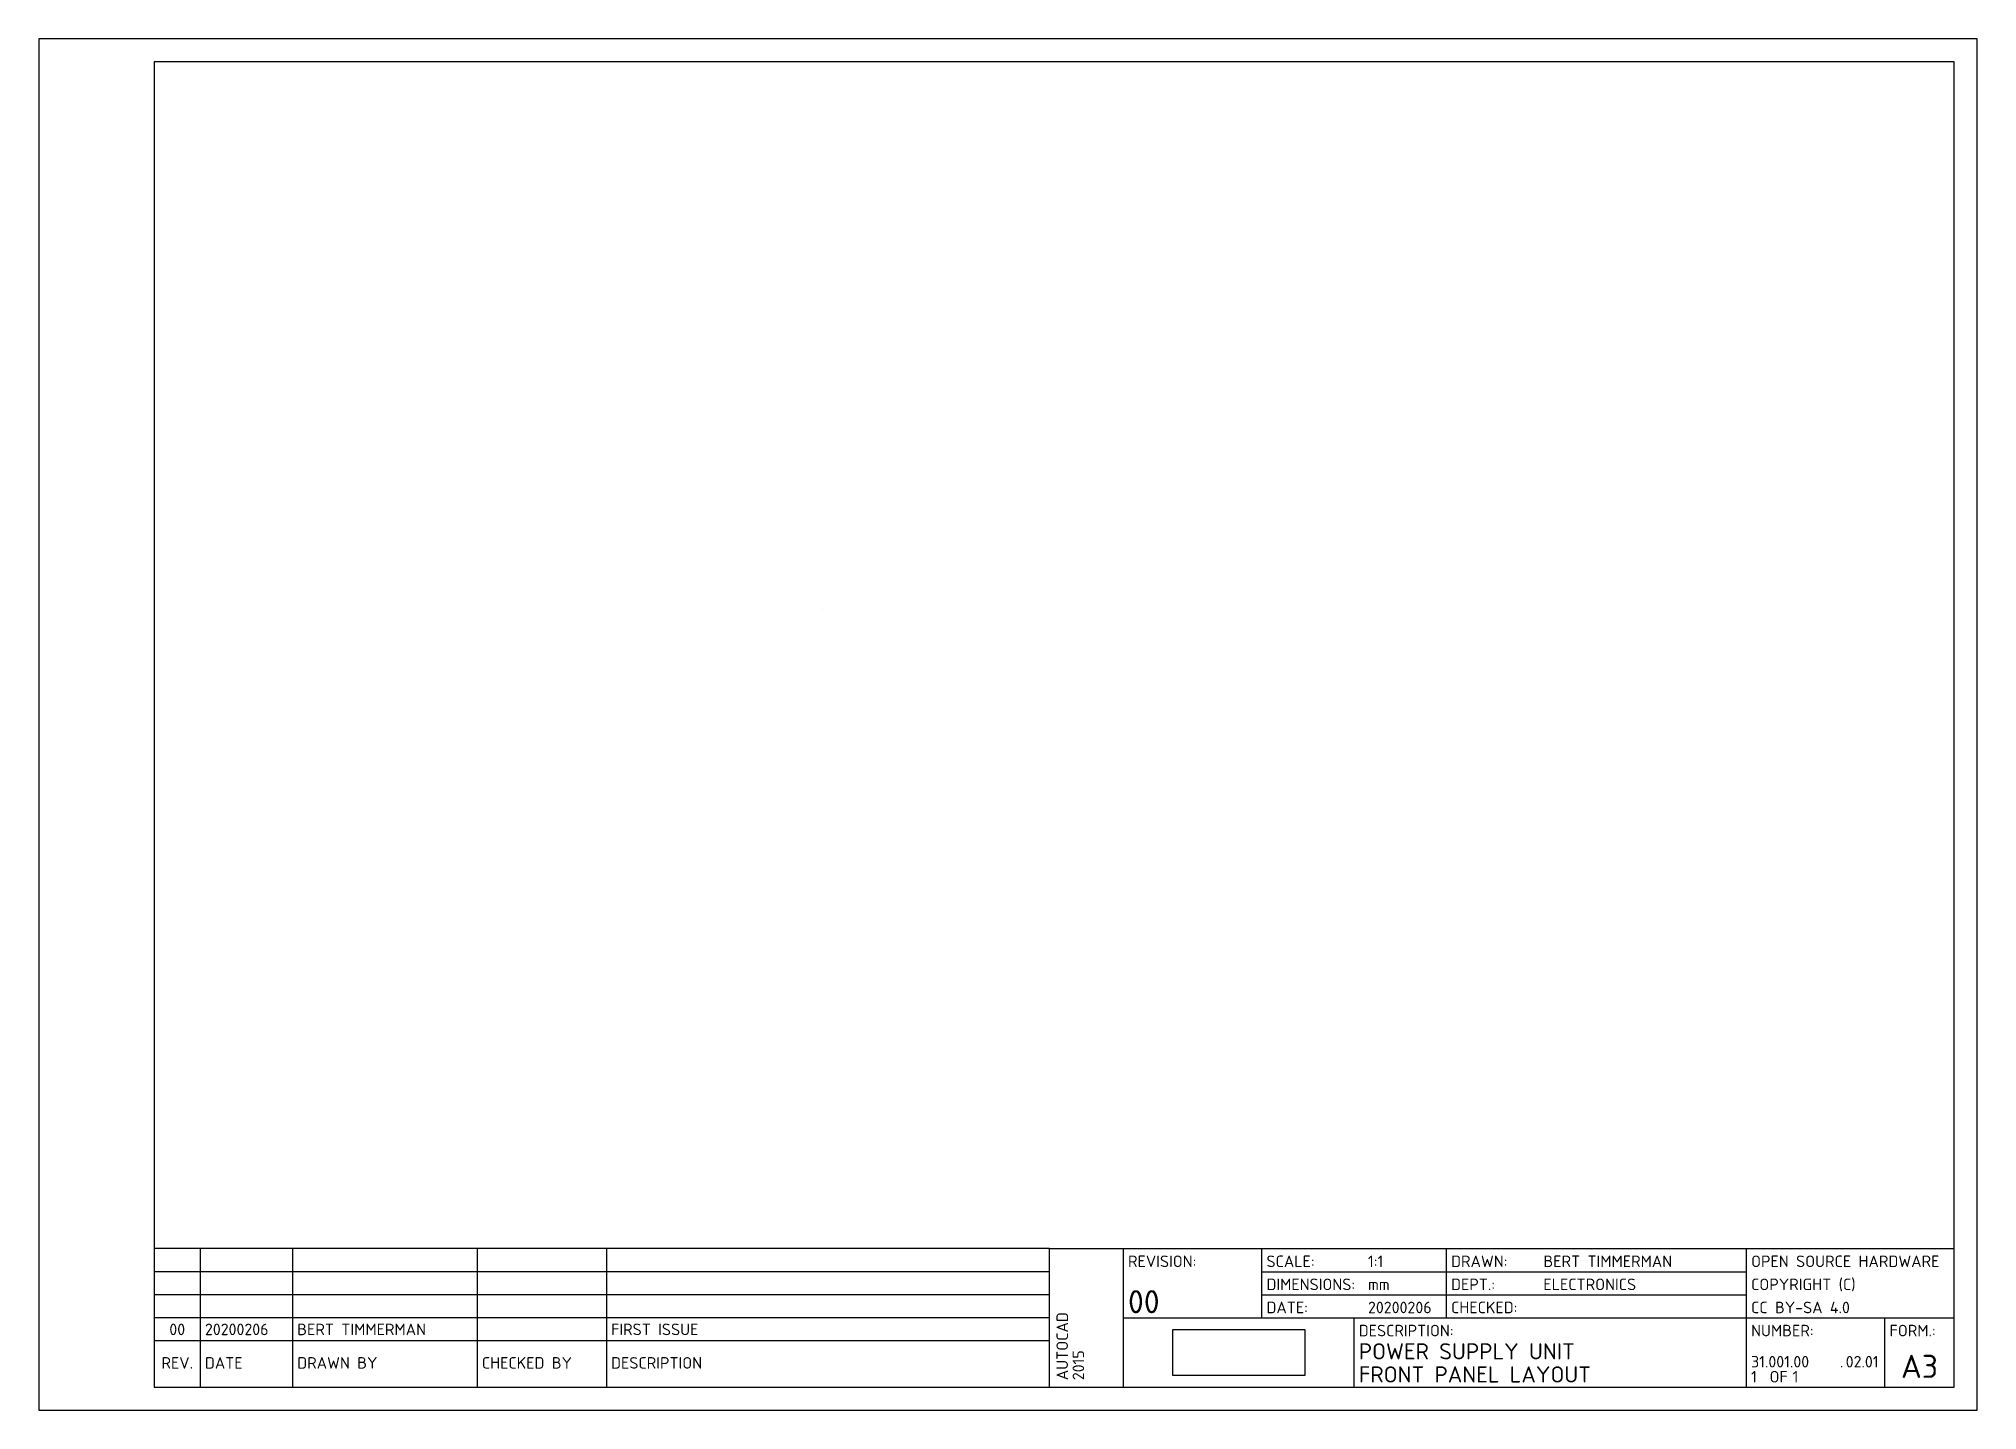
# Paper-space layout 'Layout1' of a CAD drawing. Extents: x 0 to 420, y 0 to 297.
# The model-space entities are those that its viewports show. They can reach past a viewport. Long polylines and large blocks are cut down to what shows.
import ezdxf
from ezdxf.enums import TextEntityAlignment as Align

# ---------------------------------------------------------------- set-up
doc = ezdxf.new("R2010")
doc.units = 0
doc.header["$LTSCALE"] = 10
doc.header["$MEASUREMENT"] = 0
doc.linetypes.add('CENTER', pattern=[2, 1.25, -0.25, 0.25, -0.25])
doc.layers.get('0').update_dxf_attribs({"linetype": 'CONTINUOUS'})
doc.layers.add('GENERAL', color=7, linetype='CONTINUOUS')
doc.layers.add('TITLEBLOCK', color=7, linetype='CONTINUOUS')
doc.styles.add('ISO', font='isocpeur.ttf')
picture_1 = doc.add_image_def('image1.png', size_in_pixel=(403, 141))

# ---------------------------------------------------------------- blocks, each defined once
blk = doc.blocks.new('A3')
at = {"layer": 'TITLEBLOCK', "color": 3}
for p, q in [((219, 35), (25, 35)), ((219, 35), (415, 35)), ((219, 5), (219, 35)), ((235, 5), (235, 35)), ((265, 20), (265, 35)), ((305, 20), (305, 35)), ((370, 5), (370, 35)), ((265, 30), (370, 30)), ((265, 25), (370, 25)), ((235, 20), (415, 20)), ((285, 5), (285, 20)), ((400, 5), (400, 20)), ((219, 15), (25, 15))]:
    blk.add_line(p, q, dxfattribs=at)
at = {"layer": 'TITLEBLOCK'}
for p, q in [((35, 35), (35, 5)), ((55, 35), (55, 5)), ((95, 35), (95, 5)), ((123, 35), (123, 5)), ((219, 30), (25, 30)), ((219, 25), (25, 25)), ((219, 20), (25, 20))]:
    blk.add_line(p, q, dxfattribs=at)
at = {"layer": 'TITLEBLOCK', "color": 1}
blk.add_lwpolyline([(0, 0), (420, 0), (420, 297), (0, 297)], close=True, dxfattribs=at)
at = {"layer": 'TITLEBLOCK', "color": 4}
blk.add_lwpolyline([(25, 5), (415, 5), (415, 292), (25, 292), (25, 5)], dxfattribs=at)
at = {"layer": 'TITLEBLOCK', "style": 'ISO'}
for s, p in [('REVISION:', (236, 31)), ('SCALE:', (266, 31)), ('DRAWN:', (306, 31)), ('DIMENSIONS:', (266, 26)), ('DEPT.:', (306, 26)), ('DATE:', (266, 21)), ('CHECKED:', (306, 21)), ('DESCRIPTION:', (286, 16)), ('NUMBER:', (371, 16)), ('FORM.:', (401, 16)), ('DATE', (36, 9)), ('DRAWN BY', (56, 9)), ('CHECKED BY', (96, 9)), ('DESCRIPTION', (124, 9)), ('OF', (375, 6)), ('.', (390.25, 9.25))]:
    blk.add_text(s, height=2.5, dxfattribs=at).set_placement(p)
blk.add_text('REV.', height=2.5, dxfattribs=at).set_placement((30, 9), align=Align.CENTER)
for tag, p in [('REV4', (30, 31.25)), ('REV3', (30, 26.25)), ('REV2', (30, 21.25)), ('REV1', (30, 16.25))]:
    blk.add_attdef(tag, text='', height=2.5, dxfattribs=at).set_placement(p, align=Align.CENTER)
for tag, p in [('DATUM4', (36, 31.25)), ('GET4', (56, 31.25)), ('GEZ4', (96, 31.25)), ('OMSCHR4', (124, 31.25)), ('DATUM3', (36, 26.25)), ('GET3', (56, 26.25)), ('GEZ3', (96, 26.25)), ('OMSCHR3', (124, 26.25)), ('DATUM2', (36, 21.25)), ('GET2', (56, 21.25)), ('GEZ2', (96, 21.25)), ('OMSCHR2', (124, 21.25)), ('DATUM1', (36, 16.25)), ('GET1', (56, 16.25)), ('GEZ1', (96, 16.25)), ('OMSCHR1', (124, 16.25))]:
    blk.add_attdef(tag, p, '', height=2.5, dxfattribs=at)
at = {"layer": 'TITLEBLOCK', "color": 2, "style": 'ISO'}
for tag, p, height in [('S', (288, 31), 2.5), ('GET', (326, 31), 2.5), ('OPM1', (371, 31), 2.5), ('ME', (288, 26), 2.5), ('AFD', (326, 26), 2.5), ('OPM2', (371, 26), 2.5), ('LDATUM', (245.5, 21), 2.5), ('DATUM', (288, 21), 2.5), ('GEZ', (326, 21), 2.5), ('OPM3', (371, 21), 2.5), ('BEN1', (286, 11), 3.5), ('CAT', (371, 12.5), 2.5), ('INST', (378, 12.5), 2.5), ('BEN2', (286, 6), 3.5), ('PARTNO', (371, 9.25), 2.5), ('B', (371, 6), 2.5), ('NOBLZ', (380, 6), 2.5), ('TEK', (391.5, 9.25), 2.5)]:
    blk.add_attdef(tag, p, '', height=height, dxfattribs=at)
at = {"layer": 'TITLEBLOCK', "color": 3, "style": 'ISO'}
blk.add_attdef('L', (236, 21), '', height=5, dxfattribs=at)
at = {"layer": 'TITLEBLOCK', "color": 2, "style": 'ISO'}
for tag, p in [('DOSNAAM', (230, 6.5)), ('SYSTEEM', (223, 6.5)), ('FLOPPY', (233.5, 6.5)), ('REL', (226.5, 6.5))]:
    blk.add_attdef(tag, p, '', height=2.5, rotation=90, dxfattribs=at)
for tag, p in [('NAAM', (260, 14)), ('PLAATS', (260, 7.5))]:
    blk.add_attdef(tag, text='', height=3.5, dxfattribs=at).set_placement(p, align=Align.CENTER)
at = {"layer": 'TITLEBLOCK', "color": 3, "style": 'ISO'}
blk.add_attdef('F', text='', height=5, dxfattribs=at).set_placement((407.5, 7), align=Align.CENTER)

msp = doc.modelspace()

# ---------------------------------------------------------------- linework, layer by layer
at = {"color": 1, "linetype": 'CENTER', "extrusion": (0, 1, 0)}
msp.add_line((-195, 1, -174.75), (-195, 1, -225.25), dxfattribs=at)

psp = doc.layouts.get("Layout1")

# ---------------------------------------------------------------- block references
ref = psp.add_blockref('A3', (0, 0))
ref.add_attrib('PARTNO', '31.001.00', (371, 9.25), dxfattribs={"layer": 'TITLEBLOCK', "color": 2, "height": 2.5, "style": 'ISO'})
ref.add_attrib('TEK', '02.01', (391.5, 9.25), dxfattribs={"layer": 'TITLEBLOCK', "color": 2, "height": 2.5, "style": 'ISO'})
ref.add_attrib('B', '1', (371, 6), dxfattribs={"layer": 'TITLEBLOCK', "color": 2, "height": 2.5, "style": 'ISO'})
ref.add_attrib('NOBLZ', '1', (380, 6), dxfattribs={"layer": 'TITLEBLOCK', "color": 2, "height": 2.5, "style": 'ISO'})
ref.add_attrib('L', '00', (236, 21), dxfattribs={"layer": 'TITLEBLOCK', "color": 3, "height": 5, "style": 'ISO'})
ref.add_attrib('F', 'A3', dxfattribs={"layer": 'TITLEBLOCK', "color": 3, "height": 5, "style": 'ISO'}).set_placement((407.5, 7), align=Align.CENTER)
ref.add_attrib('BEN1', 'POWER SUPPLY UNIT', (286, 11), dxfattribs={"layer": 'TITLEBLOCK', "color": 2, "height": 3.5, "style": 'ISO'})
ref.add_attrib('BEN2', 'FRONT PANEL LAYOUT', (286, 6), dxfattribs={"layer": 'TITLEBLOCK', "color": 2, "height": 3.5, "style": 'ISO'})
ref.add_attrib('S', '1:1', (288, 31), dxfattribs={"layer": 'TITLEBLOCK', "color": 2, "height": 2.5, "style": 'ISO'})
ref.add_attrib('ME', 'mm', (288, 26), dxfattribs={"layer": 'TITLEBLOCK', "color": 2, "height": 2.5, "style": 'ISO'})
ref.add_attrib('DATUM', '20200206', (288, 21), dxfattribs={"layer": 'TITLEBLOCK', "color": 2, "height": 2.5, "style": 'ISO'})
ref.add_attrib('GET', 'BERT TIMMERMAN', (326, 31), dxfattribs={"layer": 'TITLEBLOCK', "color": 2, "height": 2.5, "style": 'ISO'})
ref.add_attrib('AFD', 'ELECTRONICS', (326, 26), dxfattribs={"layer": 'TITLEBLOCK', "color": 2, "height": 2.5, "style": 'ISO'})
ref.add_attrib('OPM1', 'OPEN SOURCE HARDWARE', (371, 31), dxfattribs={"layer": 'TITLEBLOCK', "color": 2, "height": 2.5, "style": 'ISO'})
ref.add_attrib('OPM2', 'COPYRIGHT (C)', (371, 26), dxfattribs={"layer": 'TITLEBLOCK', "color": 2, "height": 2.5, "style": 'ISO'})
ref.add_attrib('OPM3', 'CC BY-SA 4.0', (371, 21), dxfattribs={"layer": 'TITLEBLOCK', "color": 2, "height": 2.5, "style": 'ISO'})
ref.add_attrib('SYSTEEM', 'AUTOCAD', (223, 6.5), dxfattribs={"layer": 'TITLEBLOCK', "color": 2, "height": 2.5, "rotation": 90, "style": 'ISO'})
ref.add_attrib('REL', '2015', (226.5, 6.5), dxfattribs={"layer": 'TITLEBLOCK', "color": 2, "height": 2.5, "rotation": 90, "style": 'ISO'})
ref.add_attrib('REV1', '00', dxfattribs={"layer": 'TITLEBLOCK', "height": 2.5, "style": 'ISO'}).set_placement((30, 16.25), align=Align.CENTER)
ref.add_attrib('DATUM1', '20200206', (36, 16.25), dxfattribs={"layer": 'TITLEBLOCK', "height": 2.5, "style": 'ISO'})
ref.add_attrib('GET1', 'BERT TIMMERMAN', (56, 16.25), dxfattribs={"layer": 'TITLEBLOCK', "height": 2.5, "style": 'ISO'})
ref.add_attrib('OMSCHR1', 'FIRST ISSUE', (124, 16.25), dxfattribs={"layer": 'TITLEBLOCK', "height": 2.5, "style": 'ISO'})

# ---------------------------------------------------------------- pictures from other files: only their frames are drawn
image = psp.add_image(picture_1, insert=(245.71, 7.5), size_in_units=(28.58, 10))
image.dxf.flags = 7

# ---------------------------------------------------------------- viewports
at = {"layer": 'GENERAL'}
psp.add_viewport(center=(220, 163.5), size=(390, 257), view_center_point=(-144.79, -8.82), view_height=257, dxfattribs=at)

doc.saveas('drawing.dxf')
